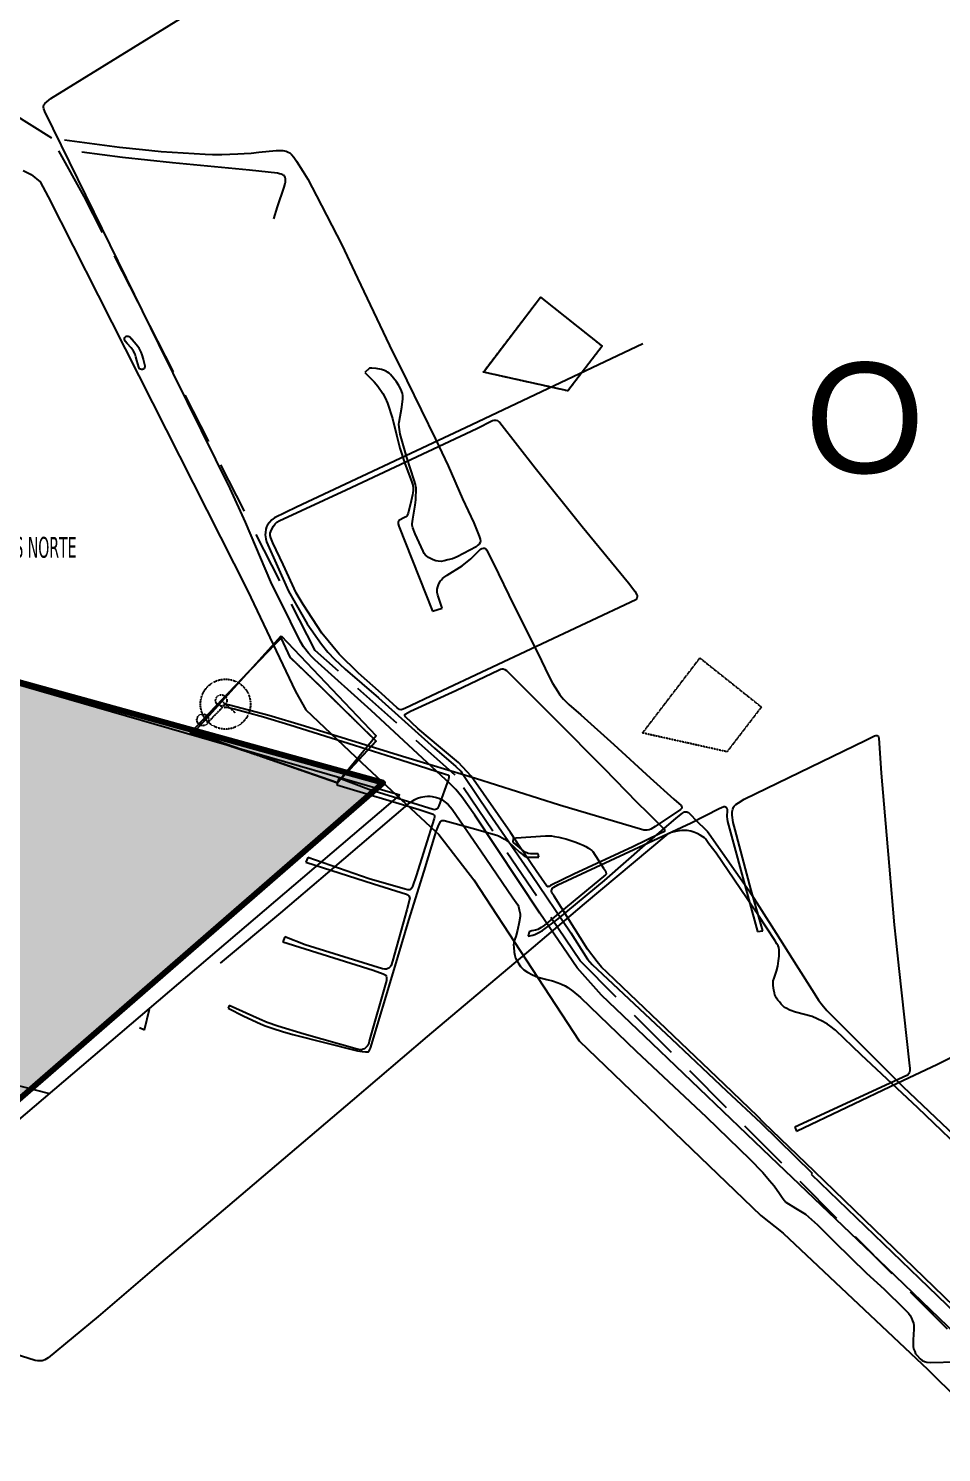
# Model space of a CAD drawing. Header units: metres. Extents: x 2 to 659295185, y -28 to 1124222152.
# Drawn here: x 660289 to 661166, y 1127318 to 1128685 of the extents above; entities that cross this region are included whole.
import ezdxf

# ---------------------------------------------------------------- set-up
doc = ezdxf.new("R2010")
doc.units = ezdxf.units.M
doc.header["$MEASUREMENT"] = 0
doc.linetypes.add('HIDDEN', pattern=[0.375, 0.25, -0.125])
for name, color, linetype, lineweight in [('area verde', 76, 'CONTINUOUS', 13), ('AT', 210, 'CONTINUOUS', 50), ('LEVANTAMIENTO', 7, 'CONTINUOUS', 18), ('Limite Municipio', 1, 'HIDDEN', 30), ('OCUPACIONES IRREGULARES', 34, 'CONTINUOUS', 200)]:
    doc.layers.add(name, color=color, linetype=linetype, lineweight=lineweight)
for name, color, linetype in [('División Parroquial', 130, 'CONTINUOUS'), ('MANZANA', 30, 'CONTINUOUS'), ('North Arrow', 6, 'CONTINUOUS'), ('TEXTOS', 7, 'CONTINUOUS')]:
    doc.layers.add(name, color=color, linetype=linetype)
doc.styles.add('romant', font='arial.ttf')
doc.styles.get("Standard").update_dxf_attribs({"font": 'tahoma.ttf'})

msp = doc.modelspace()

# ---------------------------------------------------------------- hatches: boundary and pattern name
at = {"layer": 'OCUPACIONES IRREGULARES', "lineweight": 200, "transparency": 33554651}
h = msp.add_hatch(color=256, dxfattribs=at)
h.dxf.hatch_style = 1
h.set_gradient(color1=(153, 76, 0), one_color=1, tint=1)
h.paths.add_polyline_path([(660043, 1127451), (660630, 1127961), (660224, 1128073), (660194, 1128011), (660115, 1128047), (660269, 1128565), (660048, 1128606), (659968, 1128408), (659890, 1128433), (659898, 1128470), (659812, 1128492), (659832, 1128594), (659817, 1128600), (659825, 1128635), (659782, 1128620), (659733, 1128523), (659731, 1128439), (659583, 1128369), (659345, 1127631)])

# ---------------------------------------------------------------- linework, layer by layer
at = {"layer": 'area verde', "lineweight": -3}
msp.add_lwpolyline([(660532, 1128100), (660504, 1128071), (660445, 1128009), (660508, 1127988), (660586, 1127961), (660623, 1128001), (660570, 1128053), (660541, 1128081), (660532, 1128100)], dxfattribs=at)
at = {"layer": 'AT', "lineweight": -3}
for p, q in [((660532, 1128100), (660504, 1128071)), ((660541, 1128081), (660532, 1128100)), ((660570, 1128053), (660541, 1128081)), ((660504, 1128071), (660445, 1128009)), ((660623, 1128001), (660570, 1128053)), ((660445, 1128009), (660508, 1127988)), ((660586, 1127961), (660623, 1128001)), ((660508, 1127988), (660586, 1127961))]:
    msp.add_line(p, q, dxfattribs=at)
msp.add_lwpolyline([(660781, 1128427), (660840, 1128380), (660807, 1128337), (660726, 1128355), (660781, 1128427)], dxfattribs=at)
at = {"layer": 'División Parroquial', "color": 1, "flags": 128}
msp.add_lwpolyline([(660284.3611, 1128548.5479), (660291.9638, 1128544.7486), (660300.6302, 1128537.7001), (660308.2906, 1128523.363), (660356.3721, 1128428.5023), (660499.8085, 1128145.4699), (660545.6307, 1128048.5696), (660555.5587, 1128031.0132), (660609.2556, 1127980.1536), (660679.9143, 1127914.6469), (660683.3363, 1127911.4775), (660716.9381, 1127867.9864), (660767.18, 1127791.092), (660817.8672, 1127713.5078), (660992.1679, 1127545.832), (661013.7143, 1127528.7554), (661152.665, 1127398.102), (661298.6494, 1127253.5715)], dxfattribs=at)
at = {"layer": 'LEVANTAMIENTO', "lineweight": -3}
msp.add_lwpolyline([(660532, 1128102), (660623, 1128006), (660586, 1127961), (660448, 1128009), (660532, 1128102)], dxfattribs=at)
msp.add_lwpolyline([(660532, 1128102), (660623, 1128006), (660586, 1127961), (660448, 1128009), (660532, 1128102)], dxfattribs=at)
at = {"layer": 'Limite Municipio', "lineweight": -3}
for p, q in [((660474.5, 1128040), (660487.7886, 1128028.3367)), ((660461.9366, 1128019.1673), (660478.5585, 1128036.4379)), ((660456.8581, 1128021.461), (660461.9366, 1128019.1673))]:
    msp.add_line(p, q, dxfattribs=at)
at = {"layer": 'Limite Municipio', "color": 4, "linetype": 'HIDDEN', "lineweight": -3, "ltscale": 200}
msp.add_lwpolyline([(661217.1414, 1125787.7676), (661565.8495, 1126105.0778), (661637.6286, 1126174.5751), (661653.3985, 1126203.4334), (661663.3218, 1126240.7824), (661707.1418, 1126339.6583), (661716.5919, 1126378.4696), (661728.499, 1126542.376), (661740.1831, 1126547.8035), (661731.2016, 1126570.9728), (661590.2005, 1126593.7366), (661563.8703, 1126684.3753), (661570.4914, 1126879.237), (661570.4914, 1126879.237), (661604.9695, 1127010.5578), (661489.0974, 1127118.2713), (660818.7713, 1127790.2382), (660698.8999, 1127968.3216), (660564.6645, 1128087.9653), (660342.9939, 1128523.5772), (660311.9901, 1128579.5436), (660273.9891, 1128603.0461)], dxfattribs=at)
at = {"layer": 'Limite Municipio', "lineweight": -3}
for points in [[(660781, 1128427), (660840, 1128380), (660807, 1128337), (660726, 1128355), (660781, 1128427)], [(660532, 1128100), (660504, 1128071), (660445, 1128009), (660508, 1127988), (660586, 1127961), (660623, 1128001), (660570, 1128053), (660541, 1128081), (660532, 1128100)], [(660532, 1128100), (660504, 1128071), (660445, 1128009), (660508, 1127988), (660586, 1127961), (660623, 1128001), (660570, 1128053), (660541, 1128081), (660532, 1128100)], [(660933.8342, 1128080.7396), (660992.8342, 1128033.7396), (660959.8342, 1127990.7396), (660878.8342, 1128008.7396), (660933.8342, 1128080.7396)]]:
    msp.add_lwpolyline(points, dxfattribs=at)
for centre, radius in [((660478.5585, 1128036.4379), 23.97), ((660474.5, 1128040), 5.4), ((660456.7816, 1128021.3807), 5.61)]:
    msp.add_circle(centre, radius, dxfattribs=at)
at = {"layer": 'MANZANA', "lineweight": -2}
for p, q in [((660310.9552, 1128617.4832), (660454.6308, 1128706.1651)), ((660303.872, 1128610.2546), (660304.3008, 1128611.5844)), ((660304.3008, 1128611.5844), (660305.2821, 1128612.9141)), ((660305.2821, 1128612.9141), (660310.9552, 1128617.4832)), ((660303.872, 1128609.1549), (660303.872, 1128610.2546)), ((660304.3173, 1128607.4952), (660303.872, 1128609.1549)), ((660305.2078, 1128605.0657), (660304.3173, 1128607.4952)), ((660336.9461, 1128540.3989), (660305.2078, 1128605.0657)), ((660323.9722, 1128577.9161), (660376.8198, 1128570.8476)), ((660376.8198, 1128570.8476), (660398.9599, 1128568.518)), ((660379.8213, 1128560.7996), (660340.7937, 1128565.9286)), ((660427.8286, 1128555.7107), (660379.8213, 1128560.7996)), ((660398.9599, 1128568.518), (660416.9358, 1128566.8284)), ((660416.9358, 1128566.8284), (660459.1298, 1128564.1489)), ((660459.1298, 1128564.1489), (660466.0316, 1128563.739)), ((660466.0316, 1128563.739), (660475.0113, 1128563.889)), ((660475.0113, 1128563.889), (660490.464, 1128564.6188)), ((660490.464, 1128564.6188), (660496.5989, 1128564.7588)), ((660496.5989, 1128564.7588), (660503.0554, 1128565.2287)), ((660503.0554, 1128565.2287), (660510.6168, 1128566.0385)), ((660510.6168, 1128566.0385), (660527.1498, 1128567.5482)), ((660527.1498, 1128567.5482), (660532.0808, 1128567.7982)), ((660532.0808, 1128567.7982), (660533.7217, 1128567.5782)), ((660533.7217, 1128567.5782), (660536.682, 1128566.9284)), ((660536.682, 1128566.9284), (660538.661, 1128566.1685)), ((660538.661, 1128566.1685), (660540.3101, 1128565.2887)), ((660540.3101, 1128565.2887), (660541.9593, 1128563.859)), ((660541.9593, 1128563.859), (660544.0537, 1128561.4295)), ((660544.0537, 1128561.4295), (660546.8079, 1128557.5703)), ((660546.8079, 1128557.5703), (660552.8768, 1128547.9822)), ((660501.5959, 1128548.7421), (660427.8286, 1128555.7107)), ((660528.5598, 1128545.7727), (660501.5959, 1128548.7421)), ((660530.4316, 1128545.3328), (660528.5598, 1128545.7727)), ((660531.9653, 1128544.9029), (660530.4316, 1128545.3328)), ((660533.7217, 1128544.243), (660531.9653, 1128544.9029)), ((660534.3814, 1128543.6931), (660533.7217, 1128544.243)), ((660535.041, 1128543.2532), (660534.3814, 1128543.6931)), ((660535.3709, 1128542.7033), (660535.041, 1128543.2532)), ((660552.8768, 1128547.9822), (660557.511, 1128540.0338)), ((660414.5725, 1128381.7012), (660336.9461, 1128540.3989)), ((660528.601, 1128513.5792), (660534.8679, 1128532.6353)), ((660534.8679, 1128532.6353), (660535.8409, 1128536.0646)), ((660535.8161, 1128541.7135), (660535.3709, 1128542.7033)), ((660536.146, 1128540.4937), (660535.8161, 1128541.7135)), ((660535.8409, 1128536.0646), (660536.0553, 1128537.2844)), ((660536.0553, 1128537.2844), (660536.1542, 1128539.6039)), ((660536.1542, 1128539.6039), (660536.146, 1128540.4937)), ((660557.511, 1128540.0338), (660565.9135, 1128524.1471)), ((660565.9135, 1128524.1471), (660590.2305, 1128477.0367)), ((660524.8162, 1128501.9516), (660528.601, 1128513.5792)), ((660590.2305, 1128477.0367), (660605.2709, 1128445.2431)), ((660605.2709, 1128445.2431), (660635.8052, 1128380.5763)), ((660483.0212, 1128243.4293), (660414.5725, 1128381.7012)), ((660635.8052, 1128380.5763), (660652.7175, 1128347.1331)), ((660879.1186, 1128382.0411), (660708.7842, 1128301.5275)), ((660616.8398, 1128358.7008), (660612.2551, 1128354.5816)), ((660612.2551, 1128354.5816), (660621.1689, 1128345.7734)), ((660617.7139, 1128358.9207), (660616.8398, 1128358.7008)), ((660619.0332, 1128358.9307), (660617.7139, 1128358.9207)), ((660623.1974, 1128358.5108), (660619.0332, 1128358.9307)), ((660628.1284, 1128357.531), (660623.1974, 1128358.5108)), ((660630.3218, 1128356.7711), (660628.1284, 1128357.531)), ((660632.8532, 1128355.7813), (660630.3218, 1128356.7711)), ((660634.1643, 1128355.1315), (660632.8532, 1128355.7813)), ((660635.4837, 1128354.0317), (660634.1643, 1128355.1315)), ((660636.8112, 1128352.592), (660635.4837, 1128354.0317)), ((660642.7565, 1128345.7634), (660636.8112, 1128352.592)), ((660621.1689, 1128345.7734), (660624.5909, 1128341.5942)), ((660624.5909, 1128341.5942), (660629.4395, 1128334.6456)), ((660644.9664, 1128342.3441), (660642.7565, 1128345.7634)), ((660646.731, 1128338.7048), (660644.9664, 1128342.3441)), ((660648.2812, 1128334.5057), (660646.731, 1128338.7048)), ((660652.7175, 1128347.1331), (660679.9288, 1128290.6346)), ((660629.4395, 1128334.6456), (660631.6493, 1128330.4565)), ((660631.6493, 1128330.4565), (660633.9747, 1128325.3775)), ((660633.9747, 1128325.3775), (660638.9717, 1128310.5805)), ((660647.7947, 1128321.2384), (660648.6358, 1128329.5367)), ((660648.6193, 1128332.5161), (660648.2812, 1128334.5057)), ((660648.6358, 1128329.5367), (660648.6193, 1128332.5161)), ((660638.9717, 1128310.5805), (660642.5503, 1128294.9937)), ((660645.2302, 1128307.0613), (660647.7947, 1128321.2384)), ((660708.7842, 1128301.5275), (660546.6462, 1128225.473)), ((660645.0241, 1128305.0717), (660645.2302, 1128307.0613)), ((660645.3622, 1128302.0923), (660645.0241, 1128305.0717)), ((660646.162, 1128295.5636), (660645.3622, 1128302.0923)), ((660642.5503, 1128294.9937), (660646.0054, 1128281.9664)), ((660647.9431, 1128288.715), (660646.162, 1128295.5636)), ((660652.6185, 1128273.1482), (660647.9431, 1128288.715)), ((660679.9288, 1128290.6346), (660692.0996, 1128265.1398)), ((660646.0054, 1128281.9664), (660650.4499, 1128268.1592)), ((660659.6192, 1128251.5026), (660652.6185, 1128273.1482)), ((660650.4499, 1128268.1592), (660657.4341, 1128249.383)), ((660692.0996, 1128265.1398), (660705.9362, 1128233.3463)), ((660497.7401, 1128210.9759), (660483.0212, 1128243.4293)), ((660657.4341, 1128249.383), (660658.2175, 1128246.4036)), ((660658.2175, 1128246.4036), (660658.5555, 1128243.6442)), ((660658.5555, 1128243.6442), (660658.5638, 1128241.4246)), ((660660.8396, 1128247.3034), (660659.6192, 1128251.5026)), ((660661.2849, 1128245.4238), (660660.8396, 1128247.3034)), ((660661.4086, 1128243.6542), (660661.2849, 1128245.4238)), ((660661.4168, 1128240.3348), (660661.4086, 1128243.6542)), ((660656.7497, 1128231.4666), (660653.7317, 1128219.729)), ((660658.036, 1128237.2255), (660656.7497, 1128231.4666)), ((660658.3576, 1128239.1051), (660658.036, 1128237.2255)), ((660658.5638, 1128241.4246), (660658.3576, 1128239.1051)), ((660660.4933, 1128227.4975), (660661.1282, 1128232.3665)), ((660661.1282, 1128232.3665), (660661.3426, 1128234.1461)), ((660661.3344, 1128236.1357), (660661.4168, 1128240.3348)), ((660661.3426, 1128234.1461), (660661.3344, 1128236.1357)), ((660705.9362, 1128233.3463), (660716.9938, 1128210.3909)), ((660525.4379, 1128215.305), (660523.1455, 1128213.1955)), ((660546.6462, 1128225.473), (660525.4379, 1128215.305)), ((660650.3592, 1128215.3999), (660644.9994, 1128212.6105)), ((660651.5631, 1128216.1798), (660650.3592, 1128215.3999)), ((660652.4371, 1128216.8496), (660651.5631, 1128216.1798)), ((660652.9813, 1128217.5095), (660652.4371, 1128216.8496)), ((660653.7317, 1128219.729), (660652.9813, 1128217.5095)), ((660658.2504, 1128213.7803), (660660.4933, 1128227.4975)), ((660522.2137, 1128153.9075), (660497.7401, 1128210.9759)), ((660517.2745, 1128204.2073), (660516.8457, 1128200.9979)), ((660517.9176, 1128206.4268), (660517.2745, 1128204.2073)), ((660518.7835, 1128208.4164), (660517.9176, 1128206.4268)), ((660520.746, 1128210.8659), (660518.7835, 1128208.4164)), ((660523.1455, 1128213.1955), (660520.746, 1128210.8659)), ((660644.2407, 1128211.5007), (660644.1336, 1128210.281)), ((660644.1336, 1128210.281), (660644.249, 1128209.4011)), ((660644.5623, 1128212.1706), (660644.2407, 1128211.5007)), ((660644.249, 1128209.4011), (660645.0241, 1128207.0816)), ((660644.9994, 1128212.6105), (660644.5623, 1128212.1706)), ((660645.0241, 1128207.0816), (660677.0592, 1128125.5982)), ((660657.8381, 1128209.4611), (660658.2504, 1128213.7803)), ((660657.8381, 1128208.0214), (660657.8381, 1128209.4611)), ((660657.9536, 1128206.8117), (660657.8381, 1128208.0214)), ((660658.2917, 1128205.4819), (660657.9536, 1128206.8117)), ((660660.5098, 1128199.9631), (660658.2917, 1128205.4819)), ((660716.9938, 1128210.3909), (660721.9826, 1128197.6935)), ((660516.8457, 1128200.9979), (660516.7467, 1128199.0084)), ((660516.7467, 1128199.0084), (660517.2003, 1128195.1391)), ((660517.2003, 1128195.1391), (660517.8764, 1128192.0498)), ((660517.8764, 1128192.0498), (660538.9033, 1128144.6994)), ((660668.2526, 1128183.0765), (660660.5098, 1128199.9631)), ((660720.8199, 1128188.8453), (660718.9646, 1128187.5056)), ((660721.9084, 1128189.9551), (660720.8199, 1128188.8453)), ((660722.8896, 1128191.6148), (660721.9084, 1128189.9551)), ((660721.9826, 1128197.6935), (660722.9803, 1128194.6042)), ((660723.2112, 1128192.7245), (660722.8896, 1128191.6148)), ((660722.9803, 1128194.6042), (660723.2112, 1128192.7245)), ((660669.2504, 1128181.0869), (660668.2526, 1128183.0765)), ((660670.4625, 1128179.5472), (660669.2504, 1128181.0869)), ((660671.7819, 1128178.3375), (660670.4625, 1128179.5472)), ((660673.431, 1128177.1277), (660671.7819, 1128178.3375)), ((660676.0697, 1128175.808), (660673.431, 1128177.1277)), ((660677.8261, 1128175.0481), (660676.0697, 1128175.808)), ((660680.5637, 1128173.9484), (660677.8261, 1128175.0481)), ((660682.7571, 1128173.5184), (660680.5637, 1128173.9484)), ((660688.3478, 1128173.9883), (660685.503, 1128173.4185)), ((660692.0666, 1128174.8882), (660688.3478, 1128173.9883)), ((660696.4452, 1128176.0179), (660692.0666, 1128174.8882)), ((660701.0381, 1128177.8076), (660696.4452, 1128176.0179)), ((660718.9646, 1128187.5056), (660701.0381, 1128177.8076)), ((660705.6805, 1128169.1993), (660713.8687, 1128175.758)), ((660713.8687, 1128175.758), (660720.4076, 1128182.2067)), ((660720.4076, 1128182.2067), (660723.2442, 1128184.9861)), ((660723.2442, 1128184.9861), (660723.9038, 1128185.426)), ((660723.9038, 1128185.426), (660724.5553, 1128185.656)), ((660724.5553, 1128185.656), (660726.1962, 1128185.9959)), ((660726.1962, 1128185.9959), (660727.0785, 1128185.9959)), ((660727.0785, 1128185.9959), (660727.9526, 1128185.776)), ((660727.9526, 1128185.776), (660728.505, 1128185.336)), ((660728.505, 1128185.336), (660729.1647, 1128184.5662)), ((660729.1647, 1128184.5662), (660735.7944, 1128171.3289)), ((660685.503, 1128173.4185), (660682.7571, 1128173.5184)), ((660691.3657, 1128160.0612), (660705.6805, 1128169.1993)), ((660735.7944, 1128171.3289), (660755.1556, 1128131.0471)), ((660540.7916, 1128115.8353), (660522.2137, 1128153.9075)), ((660681.6851, 1128145.4242), (660681.7841, 1128146.8639)), ((660681.7841, 1128146.8639), (660682.3201, 1128149.0734)), ((660682.3201, 1128149.0734), (660683.0787, 1128151.073)), ((660683.0787, 1128151.073), (660683.7301, 1128152.5127)), ((660683.7301, 1128152.5127), (660685.0329, 1128154.6123)), ((660685.0329, 1128154.6123), (660685.907, 1128155.7221)), ((660685.907, 1128155.7221), (660686.8883, 1128156.9518)), ((660686.8883, 1128156.9518), (660688.1993, 1128157.9516)), ((660688.1993, 1128157.9516), (660691.3657, 1128160.0612)), ((660538.9033, 1128144.6994), (660557.0194, 1128113.3658)), ((660681.8006, 1128143.6545), (660681.6851, 1128145.4242)), ((660682.3613, 1128140.8851), (660681.8006, 1128143.6545)), ((660686.4677, 1128128.5176), (660682.3613, 1128140.8851)), ((660677.0592, 1128125.5982), (660686.4677, 1128128.5176)), ((660755.1556, 1128131.0471), (660778.3677, 1128085.2464)), ((660550.0847, 1128096.7492), (660540.7916, 1128115.8353)), ((660557.0194, 1128113.3658), (660570.691, 1128094.0697)), ((660553.4985, 1128091.5602), (660550.0847, 1128096.7492)), ((660570.691, 1128094.0697), (660576.7517, 1128086.3613)), ((660558.2398, 1128085.2815), (660553.4985, 1128091.5602)), ((660561.3238, 1128081.9722), (660558.2398, 1128085.2815)), ((660564.4077, 1128078.8928), (660561.3238, 1128081.9722)), ((660618.2036, 1128030.2527), (660564.4077, 1128078.8928)), ((660576.7517, 1128086.3613), (660583.134, 1128079.7526)), ((660583.134, 1128079.7526), (660593.4826, 1128069.9546)), ((660778.3677, 1128085.2464), (660788.7657, 1128063.1809)), ((660593.4826, 1128069.9546), (660625.2703, 1128042.4502)), ((660788.7657, 1128063.1809), (660792.3031, 1128056.5523)), ((660792.3031, 1128056.5523), (660797.3826, 1128048.5039)), ((660625.2703, 1128042.4502), (660679.0662, 1127994.25)), ((660797.3826, 1128048.5039), (660799.477, 1128045.4145)), ((660799.477, 1128045.4145), (660802.7836, 1128041.3453)), ((660802.7836, 1128041.3453), (660804.7626, 1128039.2458)), ((660804.7626, 1128039.2458), (660808.1764, 1128036.0564)), ((660479.9258, 1128036.0064), (660477.0727, 1128036.1064)), ((660477.3036, 1128033.347), (660478.5075, 1128033.5669)), ((660478.5075, 1128033.5669), (660479.2744, 1128033.5769)), ((660479.2744, 1128033.5769), (660481.1379, 1128033.247)), ((660482.449, 1128035.5765), (660479.9258, 1128036.0064)), ((660481.1379, 1128033.247), (660488.048, 1128031.7273)), ((660520.0748, 1128025.4586), (660482.449, 1128035.5765)), ((660488.048, 1128031.7273), (660498.8005, 1128028.7979)), ((660498.8005, 1128028.7979), (660515.1438, 1128024.1089)), ((660515.1438, 1128024.1089), (660540.2689, 1128016.7004)), ((660554.3033, 1128015.2207), (660520.0748, 1128025.4586)), ((660694.5601, 1127959.807), (660618.2036, 1128030.2527)), ((660808.1764, 1128036.0564), (660819.6134, 1128026.0485)), ((660819.6134, 1128026.0485), (660851.2939, 1127997.7642)), ((660540.2689, 1128016.7004), (660602.3684, 1127997.1843)), ((660648.4379, 1127986.1166), (660554.3033, 1128015.2207)), ((660602.3684, 1127997.1843), (660638.7985, 1127985.5167)), ((660851.2939, 1127997.7642), (660885.9512, 1127965.8507)), ((660976.4196, 1127945.16), (661093.1807, 1128001.8785)), ((661093.1807, 1128001.8785), (661101.4843, 1128006.0076)), ((661101.4843, 1128006.0076), (661102.8036, 1128006.2376)), ((661102.8036, 1128006.2376), (661104.0075, 1128006.2476)), ((661104.0075, 1128006.2476), (661104.7744, 1128005.6977)), ((661104.7744, 1128005.6977), (661105.2197, 1128005.0278)), ((661105.2197, 1128005.0278), (661105.4423, 1128003.8181)), ((661105.4423, 1128003.8181), (661107.6769, 1127970.3149)), ((660638.7985, 1127985.5167), (660689.7083, 1127969.27)), ((660718.3214, 1127965.2008), (660648.4379, 1127986.1166)), ((660679.0662, 1127994.25), (660699.5241, 1127976.7536)), ((660689.7083, 1127969.27), (660691.9017, 1127968.5102)), ((660699.5241, 1127976.7536), (660704.4716, 1127972.0246)), ((660704.4716, 1127972.0246), (660705.7992, 1127969.925)), ((660705.7992, 1127969.925), (660707.5638, 1127967.3955)), ((661107.6769, 1127970.3149), (661115.5352, 1127881.0931)), ((660587.1795, 1127965.4908), (660585.4479, 1127959.1721)), ((660585.4479, 1127959.1721), (660664.3359, 1127935.197)), ((660616.2626, 1127954.453), (660587.1795, 1127965.4908)), ((660692.5779, 1127964.301), (660683.2766, 1127938.8262)), ((660691.9017, 1127968.5102), (660692.4542, 1127968.1802)), ((660692.4542, 1127968.1802), (660692.784, 1127967.4004)), ((660693.0149, 1127965.7407), (660692.5779, 1127964.301)), ((660692.784, 1127967.4004), (660693.0149, 1127966.1906)), ((660693.0149, 1127966.1906), (660693.0149, 1127965.7407)), ((660699.5159, 1127954.5281), (660694.5601, 1127959.807)), ((660707.5638, 1127967.3955), (660731.3861, 1127932.2227)), ((660799.1884, 1127939.4661), (660718.3214, 1127965.2008)), ((660885.9512, 1127965.8507), (660908.8334, 1127945.1549)), ((660576.6116, 1127874.6644), (660655.6315, 1127941.9407)), ((660677.925, 1127935.3769), (660616.2626, 1127954.453)), ((660655.6315, 1127941.9407), (660660.1172, 1127944.8301)), ((660660.1172, 1127944.8301), (660662.9538, 1127946.1798)), ((660662.9538, 1127946.1798), (660666.1284, 1127947.2996)), ((660666.1284, 1127947.2996), (660669.8473, 1127947.9795)), ((660669.8473, 1127947.9795), (660672.4777, 1127948.2094)), ((660672.4777, 1127948.2094), (660675.001, 1127948.1094)), ((660675.001, 1127948.1094), (660676.9717, 1127947.7895)), ((660676.9717, 1127947.7895), (660680.9215, 1127946.9197)), ((660680.9215, 1127946.9197), (660683.2221, 1127946.2698)), ((660683.2221, 1127946.2698), (660686.4132, 1127944.5102)), ((660686.4132, 1127944.5102), (660689.4889, 1127942.3106)), ((660689.4889, 1127942.3106), (660692.3502, 1127940.1111)), ((660705.2385, 1127947.3596), (660699.5159, 1127954.5281)), ((660717.9206, 1127930.0531), (660705.2385, 1127947.3596)), ((660908.8334, 1127945.1549), (660915.7682, 1127939.2161)), ((660968.2314, 1127940.0411), (660970.8536, 1127941.8207)), ((660970.8536, 1127941.8207), (660976.4196, 1127945.16)), ((660664.3359, 1127935.197), (660676.952, 1127931.2778)), ((660676.952, 1127931.2778), (660677.7189, 1127930.9478)), ((660677.7189, 1127930.9478), (660678.2713, 1127930.5079)), ((660679.2361, 1127935.157), (660677.925, 1127935.3769)), ((660678.2713, 1127930.5079), (660678.7166, 1127929.958)), ((660678.7166, 1127929.958), (660679.0465, 1127929.2982)), ((660679.0465, 1127928.0784), (660678.7249, 1127926.7487)), ((660679.0465, 1127929.2982), (660679.1537, 1127928.7383)), ((660679.1537, 1127928.7383), (660679.0465, 1127928.0784)), ((660680.2256, 1127935.2769), (660679.2361, 1127935.157)), ((660681.0997, 1127935.6069), (660680.2256, 1127935.2769)), ((660681.6439, 1127935.9468), (660681.0997, 1127935.6069)), ((660682.0809, 1127936.3867), (660681.6439, 1127935.9468)), ((660683.2766, 1127938.8262), (660682.0809, 1127936.3867)), ((660692.3502, 1127940.1111), (660696.201, 1127935.7119)), ((660696.201, 1127935.7119), (660700.3899, 1127929.7532)), ((660700.3899, 1127929.7532), (660723.4453, 1127895.7901)), ((660780.1437, 1127835.9922), (660717.9206, 1127930.0531)), ((660731.3861, 1127932.2227), (660771.9721, 1127873.3446)), ((660880.1544, 1127915.6109), (660799.1884, 1127939.4661)), ((660915.125, 1127935.3369), (660890.9894, 1127918.9703)), ((660911.0021, 1127926.9186), (660917.005, 1127931.8076)), ((660916.1062, 1127936.2267), (660915.125, 1127935.3369)), ((660915.7682, 1127939.2161), (660916.3206, 1127938.3363)), ((660916.4361, 1127936.7866), (660916.1062, 1127936.2267)), ((660916.3206, 1127938.3363), (660916.5433, 1127937.7764)), ((660916.5433, 1127937.3365), (660916.4361, 1127936.7866)), ((660916.5433, 1127937.7764), (660916.5433, 1127937.3365)), ((660917.005, 1127931.8076), (660918.2089, 1127932.6975)), ((660918.2089, 1127932.6975), (660918.9758, 1127933.0374)), ((660918.9758, 1127933.0374), (660920.0642, 1127933.1474)), ((660920.0642, 1127933.1474), (660921.3836, 1127933.1574)), ((660921.3836, 1127933.1574), (660922.0432, 1127932.9374)), ((660922.0432, 1127932.9374), (660922.4803, 1127932.7175)), ((660922.4803, 1127932.7175), (660932.499, 1127922.5895)), ((660925.4685, 1127922.7046), (660952.4654, 1127936.2118)), ((660952.4654, 1127936.2118), (660956.7367, 1127938.1115)), ((660956.7367, 1127938.1115), (660957.718, 1127938.2214)), ((660957.718, 1127938.2214), (660958.4849, 1127938.0015)), ((660958.4849, 1127938.0015), (660959.1445, 1127937.4516)), ((660959.1445, 1127937.4516), (660959.5898, 1127936.6817)), ((660959.5898, 1127936.6817), (660959.9196, 1127935.472)), ((660959.9279, 1127934.2522), (660959.6228, 1127928.7234)), ((660959.6228, 1127928.7234), (660959.8537, 1127926.0639)), ((660959.9196, 1127935.472), (660959.9279, 1127934.2522)), ((660964.7517, 1127933.0525), (660965.2877, 1127935.7119)), ((660964.7682, 1127929.9631), (660964.7517, 1127933.0525)), ((660965.6752, 1127922.9945), (660964.7682, 1127929.9631)), ((660965.2877, 1127935.7119), (660965.9391, 1127937.4816)), ((660965.9391, 1127937.4816), (660966.8132, 1127938.5914)), ((660966.8132, 1127938.5914), (660968.2314, 1127940.0411)), ((660678.7249, 1127926.7487), (660661.557, 1127871.6999)), ((660669.0937, 1127876.159), (660680.7533, 1127914.3712)), ((660680.7533, 1127914.3712), (660682.6004, 1127919.1402)), ((660682.6004, 1127919.1402), (660684.9835, 1127923.7893)), ((660684.9835, 1127923.7893), (660685.3133, 1127924.1292)), ((660685.3133, 1127924.1292), (660685.5277, 1127924.4591)), ((660685.5277, 1127924.4591), (660686.0802, 1127924.6791)), ((660686.0802, 1127924.6791), (660686.6244, 1127924.7991)), ((660686.6244, 1127924.7991), (660687.0614, 1127924.7991)), ((660687.0614, 1127924.7991), (660687.7211, 1127924.7991)), ((660687.7211, 1127924.7991), (660688.3808, 1127924.6891)), ((660688.3808, 1127924.6891), (660715.1468, 1127917.5106)), ((660715.1468, 1127917.5106), (660738.8371, 1127910.7619)), ((660797.5507, 1127862.9468), (660925.4685, 1127922.7046)), ((660881.9107, 1127915.391), (660880.1544, 1127915.6109)), ((660881.4242, 1127901.3438), (660911.0021, 1127926.9186)), ((660883.3372, 1127915.511), (660881.9107, 1127915.391)), ((660884.9782, 1127915.8509), (660883.3372, 1127915.511)), ((660886.6191, 1127916.4108), (660884.9782, 1127915.8509)), ((660890.9894, 1127918.9703), (660886.6191, 1127916.4108)), ((660914.0118, 1127914.7611), (660910.2929, 1127914.1912)), ((660916.535, 1127915.111), (660914.0118, 1127914.7611)), ((660919.05, 1127915.341), (660916.535, 1127915.111)), ((660921.6804, 1127915.131), (660919.05, 1127915.341)), ((660925.1932, 1127914.4812), (660921.6804, 1127915.131)), ((660927.9308, 1127913.7213), (660925.1932, 1127914.4812)), ((660932.499, 1127922.5895), (660937.5537, 1127917.8605)), ((660937.5537, 1127917.8605), (660940.9675, 1127914.2212)), ((660959.8537, 1127926.0639), (660960.1917, 1127923.7444)), ((660960.1917, 1127923.7444), (660980.6992, 1127848.6297)), ((660967.679, 1127915.706), (660965.6752, 1127922.9945)), ((660982.9585, 1127858.0378), (660967.679, 1127915.706)), ((660738.8371, 1127910.7619), (660740.4862, 1127910.1021)), ((660740.4862, 1127910.1021), (660741.9128, 1127909.3422)), ((660741.9128, 1127909.3422), (660746.415, 1127906.8127)), ((660746.415, 1127906.8127), (660748.2868, 1127905.723)), ((660748.2868, 1127905.723), (660750.373, 1127904.0733)), ((660750.373, 1127904.0733), (660760.6061, 1127894.4952)), ((660754.6444, 1127905.0831), (660754.8587, 1127906.7427)), ((660754.6444, 1127904.5332), (660754.6444, 1127905.0831)), ((660754.7598, 1127904.0933), (660754.6444, 1127904.5332)), ((660755.0896, 1127903.7534), (660754.7598, 1127904.0933)), ((660754.8587, 1127906.7427), (660754.9659, 1127907.2926)), ((660754.9659, 1127907.2926), (660755.3947, 1127907.7425)), ((660764.7703, 1127895.3951), (660755.0896, 1127903.7534)), ((660755.3947, 1127907.7425), (660755.84, 1127907.9625)), ((660755.84, 1127907.9625), (660757.4809, 1127908.0825)), ((660757.4809, 1127908.0825), (660785.5168, 1127910.0921)), ((660785.5168, 1127910.0921), (660789.1367, 1127910.212)), ((660789.1367, 1127910.212), (660791.5445, 1127910.1221)), ((660791.5445, 1127910.1221), (660794.1749, 1127909.5722)), ((660794.1749, 1127909.5722), (660798.4545, 1127908.8223)), ((660798.4545, 1127908.8223), (660802.2888, 1127907.9525)), ((660802.2888, 1127907.9525), (660805.1419, 1127907.1927)), ((660805.1419, 1127907.1927), (660814.7978, 1127903.9133)), ((660814.7978, 1127903.9133), (660818.6404, 1127902.4936)), ((660818.6404, 1127902.4936), (660821.9304, 1127901.1839)), ((660821.9304, 1127901.1839), (660824.4619, 1127899.7642)), ((660901.107, 1127910.392), (660822.8457, 1127844.7854)), ((660842.3554, 1127867.3208), (660881.4242, 1127901.3438)), ((660902.8552, 1127911.6218), (660901.107, 1127910.392)), ((660904.8177, 1127912.6215), (660902.8552, 1127911.6218)), ((660906.3514, 1127913.1814), (660904.8177, 1127912.6215)), ((660910.2929, 1127914.1912), (660906.3514, 1127913.1814)), ((660931.3363, 1127912.4116), (660927.9308, 1127913.7213)), ((660934.1894, 1127910.7619), (660931.3363, 1127912.4116)), ((660936.7208, 1127909.2222), (660934.1894, 1127910.7619)), ((660938.1474, 1127908.1225), (660936.7208, 1127909.2222)), ((660939.1369, 1127907.2426), (660938.1474, 1127908.1225)), ((660942.4517, 1127902.3936), (660939.1369, 1127907.2426)), ((660940.9675, 1127914.2212), (660942.7321, 1127912.1316)), ((660949.5019, 1127893.3555), (660942.4517, 1127902.3936)), ((660942.7321, 1127912.1316), (660981.1082, 1127857.4428)), ((660557.7171, 1127889.3763), (660555.6556, 1127884.7172)), ((660616.3203, 1127868.7305), (660557.7171, 1127889.3763)), ((660723.4453, 1127895.7901), (660754.4332, 1127850.6993)), ((660760.6061, 1127894.4952), (660765.0094, 1127891.0859)), ((660765.9741, 1127894.5152), (660764.7703, 1127895.3951)), ((660765.0094, 1127891.0859), (660766.4359, 1127890.2061)), ((660767.6233, 1127893.6354), (660765.9741, 1127894.5152)), ((660766.4359, 1127890.2061), (660768.1923, 1127889.7762)), ((660769.157, 1127893.2055), (660767.6233, 1127893.6354)), ((660768.1923, 1127889.7762), (660770.2702, 1127889.6662)), ((660771.136, 1127892.8856), (660769.157, 1127893.2055)), ((660770.2702, 1127889.6662), (660772.6863, 1127889.5662)), ((660778.4748, 1127892.8056), (660771.136, 1127892.8856)), ((660772.6863, 1127889.5662), (660779.2582, 1127889.4863)), ((660779.2582, 1127889.4863), (660778.4748, 1127892.8056)), ((660824.4619, 1127899.7642), (660826.7708, 1127898.3345)), ((660826.7708, 1127898.3345), (660828.1973, 1127897.2347)), ((660828.1973, 1127897.2347), (660830.0608, 1127896.0249)), ((660830.0608, 1127896.0249), (660831.1658, 1127894.9252)), ((660831.1658, 1127894.9252), (660841.2092, 1127879.1484)), ((660990.0879, 1127833.7076), (660949.5019, 1127893.3555)), ((660531.647, 1127836.1922), (660576.6116, 1127874.6644)), ((660555.6556, 1127884.7172), (660620.501, 1127864.1114)), ((660654.5151, 1127829.0886), (660669.0937, 1127876.159)), ((660771.9721, 1127873.3446), (660809.8123, 1127816.8861)), ((660841.2092, 1127879.1484), (660843.081, 1127876.6189)), ((660843.081, 1127876.6189), (660843.6335, 1127875.2891)), ((660843.7572, 1127873.2996), (660843.3202, 1127872.6397)), ((660843.6335, 1127875.2891), (660843.749, 1127874.0794)), ((660843.749, 1127874.0794), (660843.7572, 1127873.2996)), ((661115.5352, 1127881.0931), (661120.392, 1127824.6046)), ((660650.8787, 1127859.0425), (660616.3203, 1127868.7305)), ((660620.501, 1127864.1114), (660652.3217, 1127853.9635)), ((660657.228, 1127860.0722), (660656.6837, 1127859.2924)), ((660657.9866, 1127861.512), (660657.228, 1127860.0722)), ((660661.557, 1127871.6999), (660657.9866, 1127861.512)), ((660791.9765, 1127859.3875), (660792.4136, 1127860.0473)), ((660792.4136, 1127860.0473), (660793.502, 1127860.8272)), ((660793.502, 1127860.8272), (660797.5507, 1127862.9468)), ((660843.3202, 1127872.6397), (660794.0925, 1127831.938)), ((660797.7124, 1127830.5083), (660842.3554, 1127867.3208)), ((660653.6163, 1127858.3926), (660650.8787, 1127859.0425)), ((660652.3217, 1127853.9635), (660653.5338, 1127853.4136)), ((660655.2984, 1127850.3242), (660652.5031, 1127839.0365)), ((660653.5338, 1127853.4136), (660654.1935, 1127852.9737)), ((660655.3726, 1127858.4026), (660653.6163, 1127858.3926)), ((660654.1935, 1127852.9737), (660654.7377, 1127852.4238)), ((660654.7377, 1127852.4238), (660654.9603, 1127851.8739)), ((660654.9603, 1127851.8739), (660655.183, 1127850.9941)), ((660655.183, 1127850.9941), (660655.2984, 1127850.3242)), ((660656.0241, 1127858.7325), (660655.3726, 1127858.4026)), ((660656.6837, 1127859.2924), (660656.0241, 1127858.7325)), ((660754.4332, 1127850.6993), (660758.9602, 1127843.8606)), ((660791.4323, 1127858.2777), (660791.9765, 1127859.3875)), ((660791.4405, 1127857.058), (660791.4323, 1127858.2777)), ((660791.7786, 1127855.2883), (660791.4405, 1127857.058)), ((660793.9803, 1127852.099), (660791.7786, 1127855.2883)), ((660825.8752, 1127801.4693), (660793.9803, 1127852.099)), ((660980.6992, 1127848.6297), (660988.945, 1127818.2559)), ((660981.1082, 1127857.4428), (661006.9342, 1127816.7511)), ((660994.3048, 1127818.9357), (660982.9585, 1127858.0378)), ((660473.9096, 1127787.932), (660531.647, 1127836.1922)), ((660652.5031, 1127839.0365), (660638.8067, 1127789.9765)), ((660758.9602, 1127843.8606), (660759.6281, 1127842.321)), ((660759.6281, 1127842.321), (660760.5186, 1127839.2216)), ((660761.3102, 1127832.5929), (660760.4609, 1127827.164)), ((660760.5186, 1127839.2216), (660760.8485, 1127837.6719)), ((660760.8485, 1127837.6719), (660761.302, 1127835.1324)), ((660761.302, 1127835.1324), (660761.3102, 1127832.5929)), ((660822.8457, 1127844.7854), (660767.5079, 1127797.9649)), ((660816.0956, 1127783.5129), (660780.1437, 1127835.9922)), ((661006.0849, 1127809.4426), (660990.0879, 1127833.7076)), ((660640.3817, 1127781.9082), (660654.5151, 1127829.0886)), ((660758.853, 1127819.4156), (660757.1296, 1127813.4368)), ((660760.4609, 1127827.164), (660758.853, 1127819.4156)), ((660772.678, 1127818.7807), (660769.9404, 1127818.0008)), ((660775.9599, 1127819.6805), (660772.678, 1127818.7807)), ((660778.2522, 1127820.3603), (660775.9599, 1127819.6805)), ((660781.6413, 1127822.2499), (660778.2522, 1127820.3603)), ((660779.2582, 1127817.3809), (660782.639, 1127819.3805)), ((660784.8077, 1127824.4795), (660781.6413, 1127822.2499)), ((660782.639, 1127819.3805), (660797.7124, 1127830.5083)), ((660794.0925, 1127831.938), (660784.8077, 1127824.4795)), ((660988.945, 1127818.2559), (660994.3048, 1127818.9357)), ((661120.392, 1127824.6046), (661121.7691, 1127809.8976)), ((660535.4946, 1127813.2918), (660533.5403, 1127808.4128)), ((660533.5403, 1127808.4128), (660620.336, 1127781.0483)), ((660555.1444, 1127805.4134), (660535.4946, 1127813.2918)), ((660629.0931, 1127782.628), (660555.1444, 1127805.4134)), ((660755.2908, 1127807.678), (660754.9692, 1127805.2485)), ((660754.9692, 1127805.2485), (660755.2001, 1127803.1389)), ((660755.6124, 1127809.2277), (660755.2908, 1127807.678)), ((660757.1296, 1127813.4368), (660755.6124, 1127809.2277)), ((660769.9404, 1127818.0008), (660768.9674, 1127813.9016)), ((660768.9674, 1127813.9016), (660773.3542, 1127814.6915)), ((660773.3542, 1127814.6915), (660775.3167, 1127815.3713)), ((660775.3167, 1127815.3713), (660779.2582, 1127817.3809)), ((660809.8123, 1127816.8861), (660826.0319, 1127791.7413)), ((661007.7423, 1127806.4732), (661006.0849, 1127809.4426)), ((661006.9342, 1127816.7511), (661026.246, 1127786.4272)), ((661008.8472, 1127804.4836), (661007.7423, 1127806.4732)), ((661121.7691, 1127809.8976), (661124.7458, 1127782.7031)), ((660767.5079, 1127797.9649), (660672.1117, 1127717.4613)), ((660755.2001, 1127803.1389), (660755.5464, 1127798.6099)), ((660755.5464, 1127798.6099), (660756.2225, 1127795.2905)), ((660756.2225, 1127795.2905), (660756.9977, 1127792.861)), ((660756.9977, 1127792.861), (660759.4302, 1127788.3419)), ((660835.1353, 1127789.2418), (660825.8752, 1127801.4693)), ((660826.0319, 1127791.7413), (660830.4351, 1127786.7823)), ((661009.5152, 1127802.8239), (661008.8472, 1127804.4836)), ((661009.3502, 1127789.9965), (661009.878, 1127794.6456)), ((661009.8532, 1127800.7243), (661009.5152, 1127802.8239)), ((661009.8697, 1127797.8549), (661009.8532, 1127800.7243)), ((661009.878, 1127794.6456), (661009.8697, 1127797.8549)), ((660617.6067, 1127706.2636), (660640.3817, 1127781.9082)), ((660620.336, 1127781.0483), (660629.8765, 1127777.659)), ((660631.1711, 1127782.1981), (660629.0931, 1127782.628)), ((660629.8765, 1127777.659), (660631.7483, 1127776.7792)), ((660633.0346, 1127782.2081), (660631.1711, 1127782.1981)), ((660634.3457, 1127782.658), (660633.0346, 1127782.2081)), ((660635.2198, 1127783.2179), (660634.3457, 1127782.658)), ((660636.5309, 1127784.3277), (660635.2198, 1127783.2179)), ((660636.9679, 1127784.7676), (660636.5309, 1127784.3277)), ((660637.6193, 1127785.7674), (660636.9679, 1127784.7676)), ((660638.8067, 1127789.9765), (660637.6193, 1127785.7674)), ((660759.4302, 1127788.3419), (660761.7473, 1127784.5927)), ((660761.7473, 1127784.5927), (660763.5119, 1127782.7231)), ((660763.5119, 1127782.7231), (660764.9384, 1127781.5133)), ((660764.9384, 1127781.5133), (660768.2367, 1127779.3138)), ((660768.2367, 1127779.3138), (660773.2914, 1127776.6843)), ((660839.3324, 1127757.1883), (660816.0956, 1127783.5129)), ((660830.4351, 1127786.7823), (660850.2417, 1127768.186)), ((660839.3242, 1127784.1728), (660835.1353, 1127789.2418)), ((660844.7169, 1127778.8839), (660839.3242, 1127784.1728)), ((660859.6832, 1127764.9067), (660844.7169, 1127778.8839)), ((661005.0459, 1127773.4999), (661007.3135, 1127780.3685)), ((661007.3135, 1127780.3685), (661008.6081, 1127784.9075)), ((661008.6081, 1127784.9075), (661009.3502, 1127789.9965)), ((661026.246, 1127786.4272), (661043.3479, 1127759.0728)), ((661124.7458, 1127782.7031), (661134.7975, 1127692.2715)), ((660632.9769, 1127771.3703), (660616.9058, 1127714.2219)), ((660631.7483, 1127776.7792), (660632.2925, 1127776.3393)), ((660632.2925, 1127776.3393), (660632.7378, 1127775.3495)), ((660632.7378, 1127775.3495), (660632.9604, 1127774.1297)), ((660632.9604, 1127774.1297), (660633.1913, 1127772.81)), ((660633.1913, 1127772.81), (660632.9769, 1127771.3703)), ((660773.2914, 1127776.6843), (660778.3379, 1127774.4948)), ((660778.3379, 1127774.4948), (660786.7816, 1127772.3152)), ((660786.7816, 1127772.3152), (660792.2734, 1127770.9055)), ((660792.2734, 1127770.9055), (660797.6497, 1127768.9359)), ((660797.6497, 1127768.9359), (660801.1624, 1127767.6262)), ((660801.1624, 1127767.6262), (660804.6751, 1127766.0965)), ((660804.6751, 1127766.0965), (660806.984, 1127764.5568)), ((660806.984, 1127764.5568), (660811.816, 1127761.0375)), ((660850.2417, 1127768.186), (660906.4701, 1127715.3468)), ((660957.5036, 1127671.3358), (660859.6832, 1127764.9067)), ((661004.0811, 1127768.8508), (661004.2873, 1127770.9504)), ((661004.2048, 1127766.5213), (661004.0811, 1127768.8508)), ((661004.7656, 1127762.1022), (661004.2048, 1127766.5213)), ((661004.2873, 1127770.9504), (661005.0459, 1127773.4999)), ((660811.816, 1127761.0375), (660819.295, 1127754.8788)), ((660819.295, 1127754.8788), (660872.7776, 1127703.5792)), ((660887.8592, 1127710.9477), (660839.3324, 1127757.1883)), ((661005.3263, 1127759.4527), (661004.7656, 1127762.1022)), ((661005.887, 1127757.5731), (661005.3263, 1127759.4527)), ((661006.7693, 1127755.5835), (661005.887, 1127757.5731)), ((661007.4372, 1127754.3738), (661006.7693, 1127755.5835)), ((661008.7565, 1127752.2742), (661007.4372, 1127754.3738)), ((661010.1913, 1127750.7345), (661008.7565, 1127752.2742)), ((661011.9559, 1127748.5349), (661010.1913, 1127750.7345)), ((661043.3479, 1127759.0728), (661047.7594, 1127752.3442)), ((661047.7594, 1127752.3442), (661051.1814, 1127747.8251)), ((660400.8069, 1127723.9799), (660405.6472, 1127743.7959)), ((660482.1027, 1127747.3452), (660481.0225, 1127744.6857)), ((660481.0225, 1127744.6857), (660496.1784, 1127737.0173)), ((660511.2023, 1127734.2079), (660482.1027, 1127747.3452)), ((660496.1784, 1127737.0173), (660512.0928, 1127729.6788)), ((661013.3825, 1127746.9953), (661011.9559, 1127748.5349)), ((661015.1471, 1127745.4456), (661013.3825, 1127746.9953)), ((661016.6808, 1127744.6857), (661015.1471, 1127745.4456)), ((661020.1935, 1127742.8161), (661016.6808, 1127744.6857)), ((661025.6853, 1127740.8565), (661020.1935, 1127742.8161)), ((661041.4761, 1127736.6074), (661025.6853, 1127740.8565)), ((661051.1814, 1127747.8251), (661055.5847, 1127742.4262)), ((661055.5847, 1127742.4262), (661128.445, 1127669.651)), ((660395.9749, 1127726.2795), (660400.8069, 1127723.9799)), ((660518.5576, 1127731.0385), (660511.2023, 1127734.2079)), ((660512.0928, 1127729.6788), (660516.5951, 1127727.9291)), ((660516.5951, 1127727.9291), (660524.3874, 1127725.1997)), ((660528.8731, 1127727.5392), (660518.5576, 1127731.0385)), ((660524.3874, 1127725.1997), (660533.2764, 1127722.4703)), ((660553.99, 1127719.9108), (660528.8731, 1127727.5392)), ((661046.3081, 1127734.6378), (661041.4761, 1127736.6074)), ((661051.6927, 1127732.0083), (661046.3081, 1127734.6378)), ((661056.3021, 1127729.3788), (661051.6927, 1127732.0083)), ((661058.5037, 1127727.8392), (661056.3021, 1127729.3788)), ((661063.9955, 1127723.55), (661058.5037, 1127727.8392)), ((661088.6505, 1127699.9948), (661063.9955, 1127723.55)), ((660533.2764, 1127722.4703), (660543.2621, 1127719.5309)), ((660543.2621, 1127719.5309), (660605.2297, 1127703.7741)), ((660604.7844, 1127705.5437), (660553.99, 1127719.9108)), ((660672.1117, 1127717.4613), (660600.076, 1127656.1937)), ((660615.8338, 1127710.0228), (660614.9598, 1127708.6831)), ((660616.9058, 1127714.2219), (660615.8338, 1127710.0228)), ((661001.4292, 1127601.9699), (660887.8592, 1127710.9477)), ((660906.4701, 1127715.3468), (660959.4001, 1127665.377)), ((661161.8686, 1127691.0717), (661222.6487, 1127721.4356)), ((660608.4043, 1127704.7839), (660604.7844, 1127705.5437)), ((660605.2297, 1127703.7741), (660609.7319, 1127703.0242)), ((660609.501, 1127704.9038), (660608.4043, 1127704.7839)), ((660610.8121, 1127705.2438), (660609.501, 1127704.9038)), ((660609.7319, 1127703.0242), (660613.0137, 1127702.8143)), ((660611.9088, 1127705.7936), (660610.8121, 1127705.2438)), ((660613.6569, 1127707.2434), (660611.9088, 1127705.7936)), ((660613.0137, 1127702.8143), (660614.8773, 1127702.8243)), ((660614.9598, 1127708.6831), (660613.6569, 1127707.2434)), ((660614.8773, 1127702.8243), (660615.7514, 1127702.9342)), ((660615.7514, 1127702.9342), (660616.411, 1127703.3841)), ((660616.411, 1127703.3841), (660616.8481, 1127704.3839)), ((660616.8481, 1127704.3839), (660617.6067, 1127706.2636)), ((660872.7776, 1127703.5792), (660939.8987, 1127640.4021)), ((661143.0071, 1127649.0352), (661088.6505, 1127699.9948)), ((661123.1626, 1127672.7555), (661161.8686, 1127691.0717)), ((661134.2945, 1127682.0936), (661133.6431, 1127681.1038)), ((661135.0531, 1127683.4233), (661134.2945, 1127682.0936)), ((661134.7975, 1127692.2715), (661135.3665, 1127686.8626)), ((661135.2675, 1127684.6431), (661135.0531, 1127683.4233)), ((661135.3665, 1127686.8626), (661135.2675, 1127684.6431)), ((660988.978, 1127640.9619), (660957.5036, 1127671.3358)), ((661132.4392, 1127679.984), (661024.8557, 1127630.5041)), ((661026.4059, 1127626.7448), (661123.1626, 1127672.7555)), ((661128.445, 1127669.651), (661241.3471, 1127562.5428)), ((661133.6431, 1127681.1038), (661132.4392, 1127679.984)), ((660600.076, 1127656.1937), (660480.569, 1127554.4545)), ((660959.4001, 1127665.377), (660992.4083, 1127634.6732)), ((661205.6178, 1127588.9274), (661143.0071, 1127649.0352)), ((660939.8987, 1127640.4021), (660971.9256, 1127609.3584)), ((660994.816, 1127634.9032), (660988.978, 1127640.9619)), ((660992.4083, 1127634.6732), (661041.7102, 1127586.453)), ((661043.8953, 1127588.0027), (660994.816, 1127635.0132)), ((660994.816, 1127635.0132), (660994.816, 1127634.9032)), ((661024.8557, 1127630.5041), (661026.4059, 1127626.7448)), ((660971.9256, 1127609.3584), (660981.2764, 1127600.2202)), ((660981.2764, 1127600.2202), (660994.1564, 1127586.8929)), ((661113.1192, 1127495.4216), (661001.4292, 1127601.9699)), ((660994.1564, 1127586.8929), (661000.7613, 1127579.4045)), ((661041.7102, 1127586.453), (661040.7289, 1127585.4532)), ((661298.7661, 1127341.5329), (661043.8953, 1127588.0027)), ((661000.7613, 1127579.4045), (661005.0574, 1127574.3355)), ((661005.0574, 1127574.3355), (661010.1368, 1127567.057)), ((661040.7289, 1127585.4532), (661144.173, 1127485.8235)), ((661010.1368, 1127567.057), (661012.7837, 1127562.9778)), ((661012.7837, 1127562.9778), (661014.5484, 1127560.4483)), ((661014.5484, 1127560.4483), (661016.3047, 1127558.6787)), ((660480.569, 1127554.4545), (660412.2357, 1127496.9662)), ((661016.3047, 1127558.6787), (661025.6473, 1127552.7499)), ((661025.6473, 1127552.7499), (661032.0213, 1127548.9107)), ((661032.0213, 1127548.9107), (661035.097, 1127546.9311)), ((661035.097, 1127546.9311), (661038.1727, 1127544.6216)), ((661038.1727, 1127544.6216), (661046.7566, 1127536.8131)), ((661046.7566, 1127536.8131), (661062.935, 1127520.4065)), ((661062.935, 1127520.4065), (661093.7497, 1127490.3526)), ((660412.2357, 1127496.9662), (660356.2464, 1127448.826)), ((661296.0202, 1127319.7273), (661113.1192, 1127495.4216)), ((661093.7497, 1127490.3526), (661110.6949, 1127475.1657)), ((661144.173, 1127485.8235), (661264.2325, 1127369.6872)), ((661110.6949, 1127475.1657), (661129.8417, 1127456.2295)), ((661129.8417, 1127456.2295), (661132.3732, 1127453.81)), ((661132.3732, 1127453.81), (661134.1378, 1127451.9304)), ((661134.1378, 1127451.9304), (661135.5726, 1127449.9508)), ((661135.5726, 1127449.9508), (661136.9002, 1127447.1914)), ((660356.2464, 1127448.826), (660308.437, 1127409.234)), ((661136.9002, 1127447.1914), (661138.0051, 1127444.7619)), ((661138.0051, 1127444.7619), (661138.8957, 1127442.3324)), ((661139.0276, 1127436.5835), (661138.5246, 1127426.5156)), ((661138.8957, 1127442.3324), (661139.0111, 1127440.1228)), ((661139.0111, 1127440.1228), (661139.0276, 1127436.5835)), ((660295.961, 1127406.5246), (660208.5138, 1127433.999)), ((661138.5246, 1127426.5156), (661138.5576, 1127420.2169)), ((660308.437, 1127409.234), (660305.0479, 1127407.2244)), ((661138.5576, 1127420.2169), (661138.8957, 1127417.9973)), ((661138.8957, 1127417.9973), (661140.0006, 1127415.3479)), ((661140.0006, 1127415.3479), (661140.7757, 1127413.0383)), ((661140.7757, 1127413.0383), (661141.8807, 1127411.8186)), ((661141.8807, 1127411.8186), (661145.2945, 1127408.1893)), ((660298.1544, 1127406.1946), (660295.961, 1127406.5246)), ((660300.6776, 1127406.2146), (660298.1544, 1127406.1946)), ((660302.533, 1127406.3246), (660300.6776, 1127406.2146)), ((660303.6297, 1127406.6645), (660302.533, 1127406.3246)), ((660305.0479, 1127407.2244), (660303.6297, 1127406.6645)), ((661145.2945, 1127408.1893), (661147.158, 1127406.7596)), ((661147.158, 1127406.7596), (661149.3597, 1127405.6598)), ((661149.3597, 1127405.6598), (661151.5531, 1127405.01)), ((661151.5531, 1127405.01), (661155.3874, 1127404.8)), ((661155.3874, 1127404.8), (661179.3828, 1127405.2499))]:
    msp.add_line(p, q, dxfattribs=at)
at = {"layer": 'MANZANA', "lineweight": -3}
for p, q in [((660646, 1127949), (660221, 1128072)), ((660049, 1127441), (660646, 1127949)), ((660030, 1127734), (660309.6843, 1127662.8218))]:
    msp.add_line(p, q, dxfattribs=at)
at = {"layer": 'MANZANA', "lineweight": -2}
for points in [[(660399.4084, 1128367.4741), (660399.4084, 1128367.4741), (660401.0823, 1128361.1853), (660401.1977, 1128360.1855), (660400.9833, 1128359.2957), (660400.4391, 1128358.5259), (660399.6722, 1128357.966), (660398.7982, 1128357.5161), (660397.9241, 1128357.5161), (660396.9346, 1128357.736), (660396.1678, 1128358.176), (660395.6153, 1128358.9458), (660395.2854, 1128359.8256), (660393.6115, 1128366.1243), (660392.6055, 1128369.6636), (660391.7232, 1128372.0931), (660390.2802, 1128375.1825), (660387.9631, 1128378.3718), (660384.335, 1128382.561), (660382.3477, 1128384.6506), (660381.7952, 1128385.5404), (660381.5726, 1128386.4202), (660381.6798, 1128387.31), (660382.0096, 1128388.1898), (660382.5539, 1128388.8597), (660383.3125, 1128389.4096), (660384.1865, 1128389.6396), (660385.176, 1128389.6396), (660386.0583, 1128389.3196), (660386.8252, 1128388.7697), (660388.8042, 1128386.5602), (660388.9197, 1128386.5602), (660388.9197, 1128386.4502), (660392.7705, 1128381.8211), (660395.3102, 1128378.5218), (660395.5246, 1128377.9719), (660397.2974, 1128374.3227), (660398.2952, 1128371.4533), (660399.4084, 1128367.584)], [(660628.2058, 1128046.5494), (660606.0987, 1128066.1454), (660587.7187, 1128084.3117), (660570.8642, 1128104.6876), (660553.2099, 1128132.152), (660546.3658, 1128143.2897), (660533.8569, 1128170.3342), (660523.9041, 1128191.2999), (660522.0241, 1128196.049), (660521.5706, 1128198.3685), (660521.4551, 1128200.4681), (660521.9911, 1128202.0177), (660522.9723, 1128204.2373), (660524.4896, 1128207.3367), (660526.2295, 1128209.4462), (660527.7632, 1128210.8959), (660530.0555, 1128212.4556), (660594.2329, 1128242.1596), (660719.7429, 1128301.0176), (660734.7174, 1128308.4961), (660736.2511, 1128309.056), (660737.892, 1128308.956), (660739.434, 1128308.5161), (660740.3081, 1128307.9762), (660740.9677, 1128307.4163), (660741.9572, 1128306.6564), (660775.5755, 1128263.1153), (660820.9689, 1128206.9167), (660865.1501, 1128152.6978), (660871.4335, 1128144.8794), (660873.4207, 1128141.4601), (660873.6434, 1128140.5703), (660873.6434, 1128139.2505), (660873.3218, 1128138.2507), (660872.893, 1128137.1409), (660872.2333, 1128136.4711), (660681.5647, 1128047.1293), (660650.7335, 1128032.2823), (660647.9958, 1128031.2725), (660647.0146, 1128031.0425), (660645.5881, 1128031.1525), (660644.4914, 1128031.8024), (660643.172, 1128033.0221)], [(660663.094, 1128013.1962), (660651.4261, 1128024.4239), (660650.9891, 1128024.9838), (660650.651, 1128025.6436), (660650.5438, 1128026.1935), (660650.7582, 1128026.6334), (660651.088, 1128026.9734), (660656.1097, 1128029.6528), (660699.7385, 1128049.4188), (660741.2811, 1128069.4047), (660742.5922, 1128069.9646), (660744.0187, 1128070.3046), (660744.8928, 1128070.3146), (660746.6491, 1128069.7647), (660748.1911, 1128068.8848), (660749.8403, 1128067.1252), (660795.077, 1128021.9844), (660841.5258, 1127975.0739), (660873.6681, 1127942.0407), (660883.6786, 1127932.4626), (660898.9828, 1127917.1657), (660899.4199, 1127916.6158), (660899.7497, 1127915.946), (660899.9723, 1127915.3961), (660899.8652, 1127914.8462), (660899.758, 1127914.3963), (660899.1065, 1127913.8464), (660895.7175, 1127912.1667), (660869.3638, 1127899.5493), (660812.7313, 1127873.3047), (660790.5417, 1127862.3669), (660789.2307, 1127861.587), (660788.4638, 1127861.3571), (660787.8041, 1127861.2471), (660787.4743, 1127861.3571), (660787.0373, 1127861.797), (660776.565, 1127876.454), (660761.1206, 1127899.4993), (660751.9594, 1127913.1765), (660714.2429, 1127967.2055), (660702.1381, 1127980.3029), (660684.7558, 1127994.8299)]]:
    msp.add_lwpolyline(points, close=True, dxfattribs=at)
at = {"layer": 'OCUPACIONES IRREGULARES', "lineweight": 200}
msp.add_lwpolyline([(660043, 1127451), (660630, 1127961), (660224, 1128073), (660194, 1128011), (660115, 1128047), (660269, 1128565), (660048, 1128606), (659968, 1128408), (659890, 1128433), (659898, 1128470), (659812, 1128492), (659832, 1128594), (659817, 1128600), (659825, 1128635), (659782, 1128620), (659733, 1128523), (659731, 1128439), (659583, 1128369), (659345, 1127631), (660043, 1127451)], dxfattribs=at)

# ---------------------------------------------------------------- texts
at = {"layer": 'North Arrow', "color": 7, "linetype": 'Continuous', "style": 'romant'}
msp.add_text('O', height=105.9178, rotation=180, dxfattribs=at).set_placement((661149.5164, 1128364.1754))
at = {"layer": 'TEXTOS', "color": 0, "width": 0.571429}
msp.add_text('SAN LUIS NORTE', height=20, dxfattribs=at).set_placement((660222.4413, 1128176.9556))

doc.saveas('drawing.dxf')
